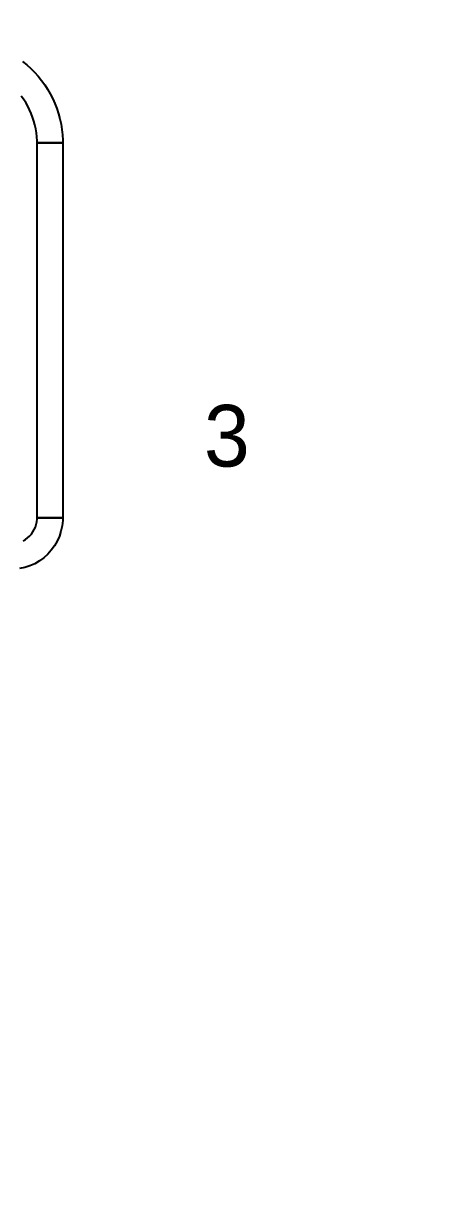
# Model space of a CAD drawing. Extents: x -50000 to 50000, y -50000 to 50000.
# Drawn here: x -39081 to -38754, y -19132 to -18218 of the extents above; entities that cross this region are included whole.
import ezdxf

# ---------------------------------------------------------------- set-up
doc = ezdxf.new("R2010")
doc.units = 0
doc.layers.add('FRAME', color=14, linetype='CONTINUOUS')
doc.layers.add('XOR4', color=17, linetype='CONTINUOUS')

# ---------------------------------------------------------------- blocks, each defined once
blk = doc.blocks.new('CHIP_RESONATOR')
at = {"layer": 'XOR4'}
for points in [[(4018.701, 3252.468), (4021.956, 3249.832), (4025.068, 3247.03), (4028.03, 3244.068), (4030.832, 3240.956), (4033.468, 3237.701), (4035.93, 3234.312), (4038.211, 3230.8), (4040.305, 3227.173), (4042.207, 3223.441), (4043.91, 3219.615), (4045.411, 3215.705), (4046.706, 3211.721), (4047.79, 3207.676), (4048.66, 3203.579), (4049.316, 3199.442), (4049.753, 3195.277), (4049.973, 3191.094), (4050, 3189), (4030, 3189), (4029.979, 3190.571), (4029.815, 3193.708), (4029.487, 3196.832), (4028.995, 3199.934), (4028.342, 3203.007), (4027.529, 3206.041), (4026.558, 3209.028), (4025.433, 3211.961), (4024.155, 3214.831), (4022.729, 3217.63), (4021.158, 3220.35), (4019.448, 3222.984), (4017.601, 3225.526)], [(4019.08, 2879.18), (4020.893, 2880.227), (4022.586, 2881.457), (4024.142, 2882.858), (4025.543, 2884.414), (4026.773, 2886.107), (4027.82, 2887.92), (4028.672, 2889.833), (4029.319, 2891.824), (4029.754, 2893.871), (4029.973, 2895.953), (4030, 2897), (4050, 2897), (4049.945, 2894.907), (4049.508, 2890.743), (4048.637, 2886.647), (4047.343, 2882.665), (4045.64, 2878.84), (4043.547, 2875.214), (4041.086, 2871.827), (4038.284, 2868.716), (4035.173, 2865.914), (4031.786, 2863.453), (4028.16, 2861.36), (4024.335, 2859.657), (4020.353, 2858.363), (4016.257, 2857.492)]]:
    blk.add_lwpolyline(points, dxfattribs=at)
blk.add_lwpolyline([(4030, 2897), (4030, 3189), (4050, 3189), (4050, 2897)], close=True, dxfattribs=at)
at = {"layer": 'FRAME'}
blk.add_text('3', height=48, dxfattribs=at).set_placement((4160, 2937))

msp = doc.modelspace()

# ---------------------------------------------------------------- linework, layer by layer
at = {"layer": 'FRAME'}
for radius in [50000, 49000]:
    msp.add_circle((0, 0), radius, dxfattribs=at)

# ---------------------------------------------------------------- block references
msp.add_blockref('CHIP_RESONATOR', (-43100, -21500))

doc.saveas('drawing.dxf')
